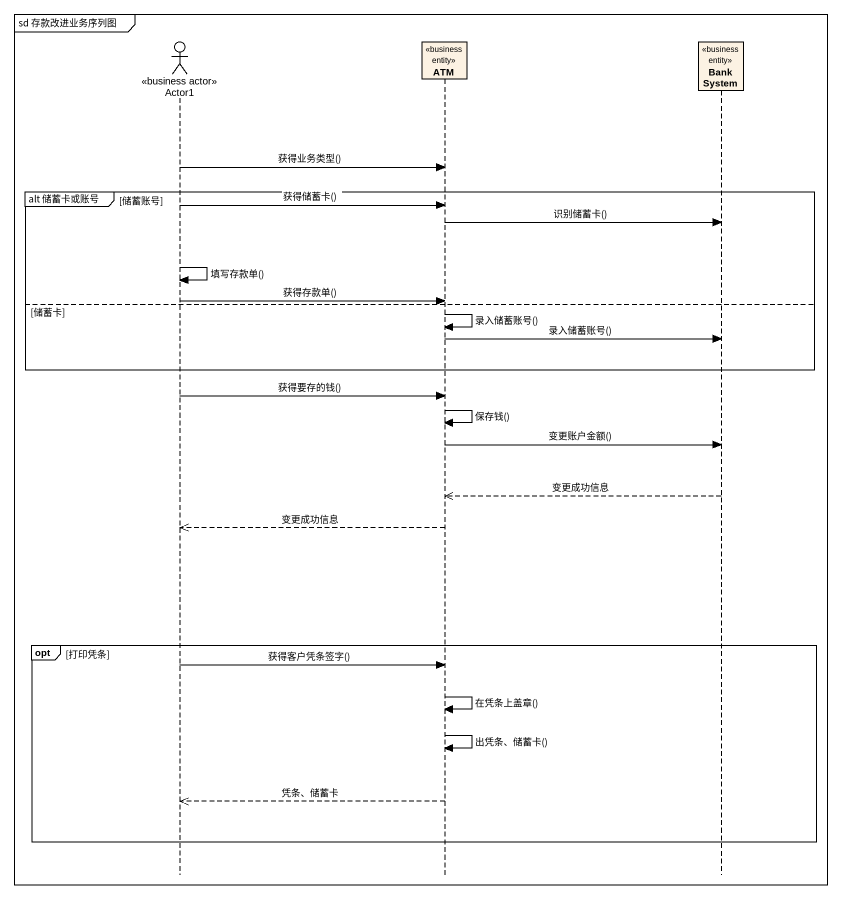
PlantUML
@startuml
mainframe sd 存款改进业务序列图
hide footbox
actor Actor1 <<business actor>>
participant ATM <<business entity>>
participant BankSystem <<business entity>>

Actor1 -> ATM : 获得业务类型()
group alt 储蓄卡或账号 [储蓄账号]
  Actor1 -> ATM : 获得储蓄卡()
  ATM -> BankSystem : 识别储蓄卡()
  Actor1 -> Actor1 : 填写存款单()
  Actor1 -> ATM : 获得存款单()
else 储蓄卡
  ATM -> ATM : 录入储蓄账号()
  ATM -> BankSystem : 录入储蓄账号()
end
Actor1 -> ATM : 获得要存的钱()
ATM -> ATM : 保存钱()
ATM -> BankSystem : 变更账户金额()
BankSystem -->> ATM : 变更成功信息
ATM -->> Actor1 : 变更成功信息
opt 打印凭条
  Actor1 -> ATM : 获得客户凭条签字()
  ATM -> ATM : 在凭条上盖章()
  ATM -> ATM : 出凭条、储蓄卡()
  ATM -->> Actor1 : 凭条、储蓄卡
end
@enduml
